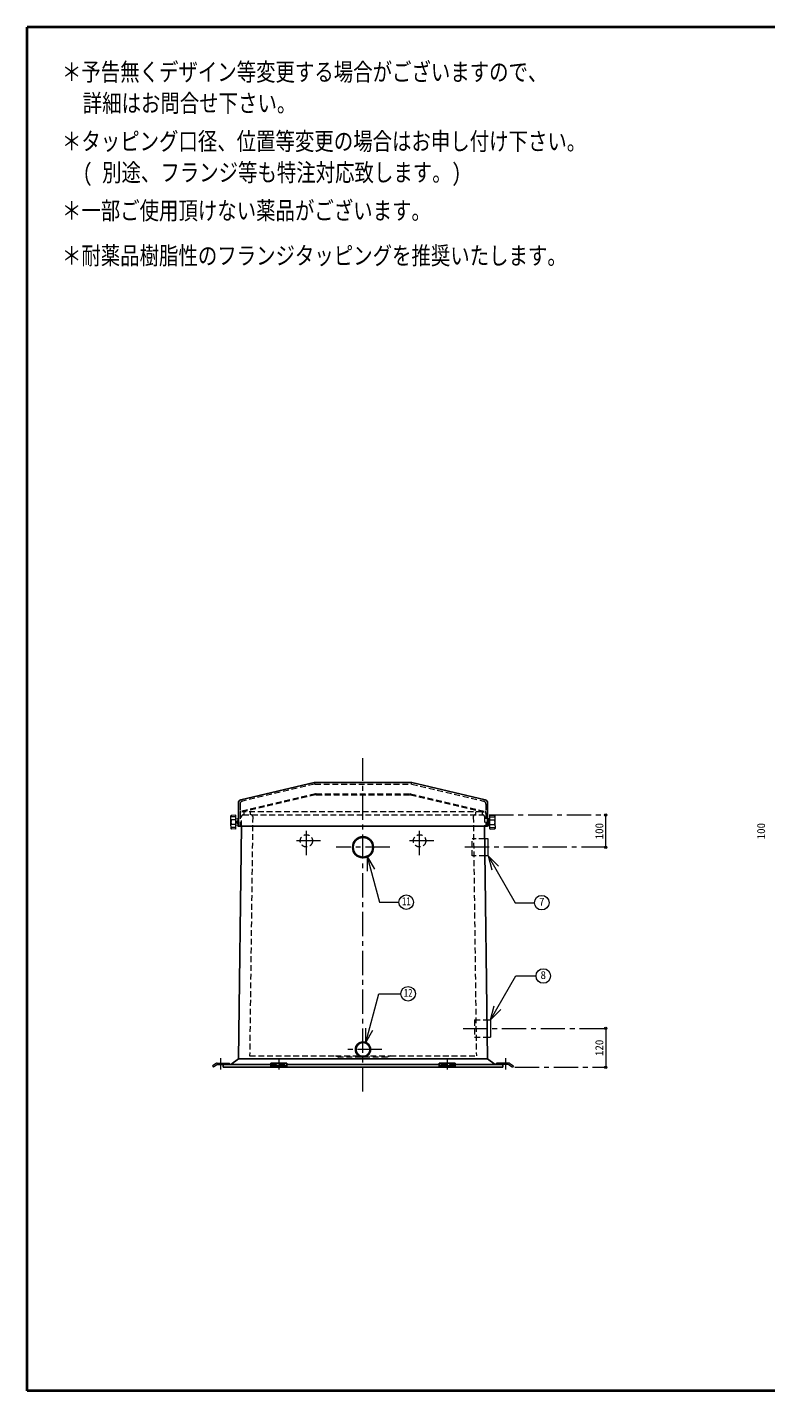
# Model space of a CAD drawing. Units: millimetres at full size, sheet at 1:15. Extents: x -3127 to 2948, y -2102 to 2112.
# Drawn here: x -3127 to -844, y -2102 to 2112 of the extents above; entities that cross this region are included whole.
import ezdxf
from ezdxf.enums import TextEntityAlignment as Align

# ---------------------------------------------------------------- set-up
doc = ezdxf.new("R2010")
doc.units = ezdxf.units.MM
doc.header["$LTSCALE"] = 15
doc.header["$PDMODE"] = 32
doc.header["$PDSIZE"] = 7.5
doc.linetypes.add('CHAIN1', pattern=[8, 5, -1, 1, -1])
doc.linetypes.add('DASHED1', pattern=[1.8, 1.2, -0.6])
doc.layers.add('0-0_ﾚｲﾔ1', color=7, linetype='Continuous', lineweight=18)
doc.styles.add('ＭＳ ゴシック', font='')
doc.styles.get('ＭＳ ゴシック').set_extended_font_data('MS Gothic')

msp = doc.modelspace()

# ---------------------------------------------------------------- linework, layer by layer
at = {"layer": '0-0_ﾚｲﾔ1', "color": 1, "lineweight": 40}
for p, q in [((-3126.58, -2102.5), (-3126.58, 2112.5)), ((2948.42, 2112.5), (-3126.58, 2112.5)), ((2948.42, -2102.5), (-3126.58, -2102.5))]:
    msp.add_line(p, q, dxfattribs=at)
at = {"layer": '0-0_ﾚｲﾔ1', "color": 4, "linetype": 'CHAIN1', "lineweight": 9}
for p, q in [((-2089.08, -1177.5), (-2089.08, -147.4)), ((-1699.08, -322.5), (-1339.08, -322.5)), ((-2264.08, -446.5), (-2264.08, -358.5)), ((-1914.08, -446.5), (-1914.08, -358.5)), ((-2220.08, -402.5), (-2308.08, -402.5)), ((-1870.08, -402.5), (-1958.08, -402.5)), ((-2006.58, -422.5), (-2171.58, -422.5)), ((-1339.08, -422.5), (-1786.97, -422.5)), ((-1779.81, -982.5), (-1339.08, -982.5)), ((-2030.58, -1047.5), (-2147.58, -1047.5)), ((-2529.08, -1074.5), (-2529.08, -1109.5)), ((-2349.08, -1074.5), (-2349.08, -1109.5)), ((-1829.08, -1074.5), (-1829.08, -1109.5)), ((-1649.08, -1074.5), (-1649.08, -1109.5)), ((-1619.37, -1102.5), (-1339.08, -1102.5))]:
    msp.add_line(p, q, dxfattribs=at)
at = {"layer": '0-0_ﾚｲﾔ1', "color": 5, "lineweight": 25}
for p, q in [((-2240.2, -222.67), (-2466.36, -275.6)), ((-2237.92, -222.4), (-1940.23, -222.4)), ((-1937.95, -222.67), (-1711.8, -275.6)), ((-2474.08, -285.33), (-2474.08, -357.4)), ((-1704.08, -285.33), (-1704.08, -357.4)), ((-2474.14, -1076), (-2464.95, -357.4)), ((-2474.08, -357.4), (-1704.08, -357.4)), ((-1704.01, -1076), (-1713.21, -357.4)), ((-2521.58, -1102.5), (-2521.58, -1094.5)), ((-2374.08, -1094.5), (-2521.58, -1094.5)), ((-2474.14, -1076), (-2497.58, -1094.5)), ((-1704.01, -1076), (-2474.14, -1076)), ((-2374.08, -1089.5), (-2324.08, -1089.5)), ((-2374.08, -1102.5), (-2374.08, -1089.5)), ((-2324.08, -1102.5), (-2324.08, -1089.5)), ((-1854.08, -1094.5), (-2324.08, -1094.5)), ((-1804.08, -1089.5), (-1854.08, -1089.5)), ((-1854.08, -1102.5), (-1854.08, -1089.5)), ((-1804.08, -1102.5), (-1804.08, -1089.5)), ((-1804.08, -1094.5), (-1656.58, -1094.5)), ((-1704.01, -1076), (-1680.58, -1094.5)), ((-1656.58, -1102.5), (-1656.58, -1094.5)), ((-2521.58, -1102.5), (-1656.58, -1102.5)), ((-2324.08, -1098.08), (-2374.08, -1098.08)), ((-1854.08, -1098.08), (-1804.08, -1098.08))]:
    msp.add_line(p, q, dxfattribs=at)
at = {"layer": '0-0_ﾚｲﾔ1', "linetype": 'DASHED1'}
for p, q in [((-2239.63, -227.67), (-2461.36, -279.56)), ((-2237.35, -227.4), (-1940.81, -227.4)), ((-1938.53, -227.67), (-1716.8, -279.56)), ((-2469.08, -289.3), (-2469.08, -357.4)), ((-2236.16, -257.67), (-2466.76, -311.64)), ((-2235.82, -260.67), (-2466.76, -314.72)), ((-2233.88, -257.4), (-1944.27, -257.4)), ((-2233.54, -260.4), (-1944.62, -260.4)), ((-1942.34, -260.67), (-1711.4, -314.72)), ((-1942, -257.67), (-1711.4, -311.64)), ((-1709.08, -289.3), (-1709.08, -357.4)), ((-2464.95, -357.4), (-2464.57, -327.43)), ((-2459.57, -322.5), (-1718.59, -322.5)), ((-2457.27, -312.5), (-2457.27, -322.5)), ((-1720.89, -312.5), (-2457.27, -312.5)), ((-2429.97, -327.56), (-2439.44, -1067.5)), ((-1748.19, -327.56), (-1738.72, -1067.5)), ((-1720.89, -312.5), (-1720.89, -322.5)), ((-1713.59, -327.43), (-1713.21, -357.4)), ((-2439.44, -1067.5), (-2174.08, -1067.5)), ((-2374.08, -1094.5), (-2324.08, -1094.5)), ((-2355.08, -1089.5), (-2355.08, -1094.5)), ((-2343.08, -1089.5), (-2343.08, -1094.5)), ((-2174.08, -1067.5), (-2164.08, -1071)), ((-2004.08, -1067.5), (-1738.72, -1067.5)), ((-1804.08, -1094.5), (-1854.08, -1094.5)), ((-1835.08, -1089.5), (-1835.08, -1094.5)), ((-1823.08, -1089.5), (-1823.08, -1094.5))]:
    msp.add_line(p, q, dxfattribs=at)
at = {"layer": '0-0_ﾚｲﾔ1'}
for p, q in [((-2497.58, -356.14), (-2497.58, -333.67)), ((-2497.56, -333.14), (-2497.18, -325.76)), ((-2481.58, -327.97), (-2496.13, -328.45)), ((-2482.09, -323.44), (-2495.24, -323.86)), ((-2481.58, -365.87), (-2481.58, -323.94)), ((-2476.04, -335.36), (-2481.58, -334.9)), ((-2475.58, -332.4), (-2474.08, -332.4)), ((-1702.58, -332.4), (-1704.08, -332.4)), ((-1702.12, -335.36), (-1696.58, -334.9)), ((-1696.58, -365.87), (-1696.58, -323.94)), ((-1696.58, -327.97), (-1682.03, -328.45)), ((-1696.06, -323.44), (-1682.91, -323.86)), ((-1680.59, -333.14), (-1680.98, -325.76)), ((-1680.58, -356.14), (-1680.58, -333.67)), ((-2497.56, -356.67), (-2497.18, -364.05)), ((-2481.58, -338.05), (-2496.13, -337.56)), ((-2481.58, -351.76), (-2496.13, -352.24)), ((-2481.58, -361.84), (-2496.13, -361.35)), ((-2482.09, -366.37), (-2495.24, -365.94)), ((-2476.04, -354.44), (-2481.58, -354.9)), ((-2478.83, -342.55), (-2478.83, -347.25)), ((-2478.2, -341.9), (-2475.58, -341.9)), ((-2478.2, -344.9), (-2475.58, -344.9)), ((-2478.2, -347.9), (-2475.58, -347.9)), ((-1699.95, -341.9), (-1702.58, -341.9)), ((-1699.95, -344.9), (-1702.58, -344.9)), ((-1699.95, -347.9), (-1702.58, -347.9)), ((-1702.12, -354.44), (-1696.58, -354.9)), ((-1699.33, -342.55), (-1699.33, -347.25)), ((-1696.58, -338.05), (-1682.03, -337.56)), ((-1696.58, -351.76), (-1682.03, -352.24)), ((-1696.58, -361.84), (-1682.03, -361.35)), ((-1696.06, -366.37), (-1682.91, -365.94)), ((-1680.59, -356.67), (-1680.98, -364.05)), ((-2076.19, -451.24), (-2076.19, -496.24)), ((-2076.19, -451.24), (-2053.69, -490.21)), ((-1702.11, -448.8), (-1690.46, -492.26)), ((-1702.11, -448.8), (-1670.29, -480.62)), ((-1694.92, -956.14), (-1616.55, -820.39)), ((-1616.55, -820.39), (-1554.4, -820.39)), ((-1694.92, -956.14), (-1683.28, -912.67)), ((-1694.92, -956.14), (-1663.1, -924.32)), ((-1705.55, -956), (-1694.81, -956)), ((-1694.81, -956), (-1694.81, -1009)), ((-2080.8, -1026.39), (-2080.8, -981.39)), ((-2080.8, -1026.39), (-2058.3, -987.42)), ((-1704.87, -1009), (-1694.81, -1009)), ((-2542.87, -1090.39), (-2554.37, -1098.39)), ((-2540.65, -1094.94), (-2551.52, -1102.5)), ((-2540.01, -1089.5), (-2501.58, -1089.5)), ((-2539.23, -1094.5), (-2521.58, -1094.5)), ((-2501.58, -1094.5), (-2501.58, -1089.5)), ((-1676.58, -1094.5), (-1676.58, -1089.5)), ((-1638.15, -1089.5), (-1676.58, -1089.5)), ((-1638.93, -1094.5), (-1656.58, -1094.5)), ((-1637.5, -1094.94), (-1626.64, -1102.5)), ((-1635.29, -1090.39), (-1623.79, -1098.39)), ((-2554.37, -1098.39), (-2551.52, -1102.5)), ((-1623.79, -1098.39), (-1626.64, -1102.5))]:
    msp.add_line(p, q, dxfattribs=at)
at = {"layer": '0-0_ﾚｲﾔ1', "color": 4, "linetype": 'DASHED1', "lineweight": 9}
for p, q in [((-2437.27, -312.5), (-2437.27, -322.5)), ((-1740.89, -312.5), (-1740.89, -322.5)), ((-1751.97, -449), (-1751.97, -396)), ((-1712.71, -396), (-1751.97, -396)), ((-1712.04, -449), (-1751.97, -449)), ((-1744.81, -956), (-1744.81, -1009)), ((-1744.81, -956), (-1705.55, -956)), ((-1744.81, -1009), (-1704.87, -1009)), ((-2535.08, -1089.5), (-2535.08, -1094.5)), ((-2523.08, -1089.5), (-2523.08, -1094.5)), ((-2174.08, -1067.5), (-2004.08, -1067.5)), ((-1655.08, -1089.5), (-1655.08, -1094.5)), ((-1643.08, -1089.5), (-1643.08, -1094.5))]:
    msp.add_line(p, q, dxfattribs=at)
at = {"layer": '0-0_ﾚｲﾔ1', "color": 4, "lineweight": 9}
for p, q in [((-1339.08, -422.5), (-1339.08, -322.5)), ((-1701.97, -396), (-1712.71, -396)), ((-1701.97, -449), (-1701.97, -396)), ((-1701.97, -449), (-1712.04, -449)), ((-1339.08, -982.5), (-1339.08, -1102.5))]:
    msp.add_line(p, q, dxfattribs=at)
at = {"layer": '0-0_ﾚｲﾔ1'}
for points in [[(-2475.58, -332.4), (-2475.58, -357.4), (-2474.08, -357.4)], [(-1702.58, -332.4), (-1702.58, -357.4), (-1704.08, -357.4)], [(-2076.19, -451.24), (-2038.42, -592.2), (-1978.06, -592.2)], [(-1702.11, -448.8), (-1618.38, -593.82), (-1559.11, -593.82)], [(-2080.8, -1026.39), (-2040.29, -875.21), (-1972.28, -875.21)]]:
    msp.add_lwpolyline(points, dxfattribs=at)
at = {"layer": '0-0_ﾚｲﾔ1', "linetype": 'DASHED1'}
msp.add_lwpolyline([(-2004.08, -1067.5), (-2014.08, -1071), (-2164.08, -1071)], dxfattribs=at)
at = {"layer": '0-0_ﾚｲﾔ1', "color": 4, "linetype": 'DASHED1', "lineweight": 9}
for centre in [(-2264.08, -402.5), (-1914.08, -402.5)]:
    msp.add_circle(centre, 19, dxfattribs=at)
at = {"layer": '0-0_ﾚｲﾔ1', "color": 5, "lineweight": 25}
for centre, radius in [((-2089.08, -422.5), 32.5), ((-2089.08, -422.5), 30.25), ((-2089.08, -1047.5), 23.5), ((-2089.08, -1047.5), 21.35)]:
    msp.add_circle(centre, radius, dxfattribs=at)
at = {"layer": '0-0_ﾚｲﾔ1'}
for centre in [(-1955.56, -592.2), (-1536.61, -593.82), (-1531.9, -820.39), (-1949.78, -875.21)]:
    msp.add_circle(centre, 22.5, dxfattribs=at)
at = {"layer": '0-0_ﾚｲﾔ1', "color": 5, "lineweight": 25}
for centre, start, end in [((-2237.92, -232.4), 90, 103.17255), ((-1940.23, -232.4), 76.82745, 90), ((-2464.08, -285.33), 103.17255, 180), ((-1714.08, -285.33), 0, 76.82745)]:
    msp.add_arc(centre, 10, start, end, dxfattribs=at)
at = {"layer": '0-0_ﾚｲﾔ1', "linetype": 'DASHED1'}
for centre, radius, start, end in [((-2237.35, -237.4), 10, 90, 103.17255), ((-1940.81, -237.4), 10, 76.82745, 90), ((-2459.08, -289.3), 10, 103.17255, 180), ((-2233.88, -267.4), 10, 90, 103.17255), ((-2233.54, -270.4), 10, 90, 103.17255), ((-1944.62, -270.4), 10, 76.82745, 90), ((-1944.27, -267.4), 10, 76.82745, 90), ((-1719.08, -289.3), 10, 0, 76.82745), ((-2466.08, -314.56), 3, 103.17255, 180), ((-2466.08, -317.64), 3, 103.17255, 180), ((-2459.57, -327.5), 5, 90, 179.2671), ((-2434.97, -327.5), 5, 359.2671, 90), ((-1743.19, -327.5), 5, 90, 180.7329), ((-1718.59, -327.5), 5, 0.7329, 90), ((-1712.08, -314.56), 3, 0, 76.82745), ((-1712.08, -317.64), 3, 0, 76.82745)]:
    msp.add_arc(centre, radius, start, end, dxfattribs=at)
at = {"layer": '0-0_ﾚｲﾔ1'}
for centre, radius, start, end in [((-2487.58, -333.67), 10, 176.98087, 180), ((-2495.18, -325.86), 2, 91.84585, 176.98087), ((-2494.51, -325.4), 2.07, 141.26695, 176.97243), ((-2486.62, -325.48), 9.96, 178.90936, 197.37998), ((-2482.08, -323.94), 0.5, 0, 91.84585), ((-2476.08, -335.86), 0.5, 0, 85.23636), ((-1702.08, -335.86), 0.5, 94.76364, 180), ((-1696.08, -323.94), 0.5, 88.15415, 180), ((-1682.98, -325.86), 2, 3.01913, 88.15415), ((-1691.54, -325.48), 9.96, 342.62002, 1.09064), ((-1683.65, -325.4), 2.07, 3.02757, 38.73305), ((-1690.58, -333.67), 10, 0, 3.01913), ((-2487.58, -356.14), 10, 180, 183.01913), ((-2495.18, -363.94), 2, 183.01913, 268.15415), ((-2442.74, -344.9), 54.34, 172.70127, 187.29873), ((-2496.14, -338.06), 0.5, 88.09085, 172.70127), ((-2496.14, -351.74), 0.5, 187.29873, 271.90915), ((-2486.62, -364.33), 9.96, 162.62002, 181.09064), ((-2494.51, -364.41), 2.07, 183.02757, 218.73305), ((-2482.08, -365.87), 0.5, 268.15415, 0), ((-2477.26, -343.43), 1.79, 121.62812, 150.75937), ((-2476.72, -343.4), 2.11, 134.62454, 225.37546), ((-2476.72, -346.4), 2.11, 134.62454, 225.37546), ((-2477.26, -346.37), 1.79, 209.24063, 238.37188), ((-2476.08, -353.94), 0.5, 274.76364, 0), ((-1702.08, -353.94), 0.5, 180, 265.23636), ((-1700.9, -343.43), 1.79, 29.24063, 58.37188), ((-1700.9, -346.37), 1.79, 301.62812, 330.75937), ((-1701.43, -343.4), 2.11, 314.62454, 45.37546), ((-1701.43, -346.4), 2.11, 314.62454, 45.37546), ((-1696.08, -365.87), 0.5, 180, 271.84585), ((-1682.98, -363.94), 2, 271.84585, 356.98087), ((-1691.54, -364.33), 9.96, 358.90936, 17.37998), ((-1682.01, -338.06), 0.5, 7.29873, 91.90915), ((-1682.01, -351.74), 0.5, 268.09085, 352.70127), ((-1683.65, -364.41), 2.07, 321.26695, 356.97243), ((-1735.42, -344.9), 54.34, 352.70127, 7.29873), ((-1690.58, -356.14), 10, 356.98087, 0), ((-2540.01, -1094.5), 5, 90, 124.8085), ((-2539.23, -1097), 2.5, 90, 124.8085), ((-1638.93, -1097), 2.5, 55.1915, 90), ((-1638.15, -1094.5), 5, 55.1915, 90)]:
    msp.add_arc(centre, radius, start, end, dxfattribs=at)
at = {"layer": '0-0_ﾚｲﾔ1', "color": 1}
for p in [(-1339.08, -322.5), (-1339.08, -422.5), (-1339.08, -982.5), (-1339.08, -1102.5)]:
    msp.add_point(p, dxfattribs=at)

# ---------------------------------------------------------------- texts
at = {"layer": '0-0_ﾚｲﾔ1', "style": 'ＭＳ ゴシック', "width": 0.8}
for s, height, p in [('＊予告無くデザイン等変更する場合がございますので、', 54.99, (-3019.44, 1930.36)), ('詳細はお問合せ下さい。', 54.99, (-2955.15, 1833.93)), ('＊タッピング口径、位置等変更の場合はお申し付け下さい。', 54.99, (-3019.44, 1716.08)), ('( 別途、フランジ等も特注対応致します。)', 54.99, (-2955.15, 1619.65)), ('＊一部ご使用頂けない薬品がございます。', 54.99, (-3019.44, 1501.79)), ('＊耐薬品樹脂性のフランジタッピングを推奨いたします。', 54.99, (-3019.44, 1362.5)), ('11', 24.74, (-1968.68, -609.08)), ('12', 24.74, (-1962.91, -892.08))]:
    msp.add_text(s, height=height, dxfattribs=at).set_placement(p, align=Align.BOTTOM_LEFT)
at = {"layer": '0-0_ﾚｲﾔ1', "style": 'ＭＳ ゴシック'}
for s, p in [('100', (-1339.08, -397.81)), ('100', (-839.08, -397.81)), ('120', (-1339.08, -1067.81))]:
    msp.add_text(s, height=24.74, rotation=90, dxfattribs=at).set_placement(p, align=Align.BOTTOM_LEFT)
for s, p in [('7', (-1545.05, -610.69)), ('8', (-1540.33, -837.26))]:
    msp.add_text(s, height=24.74, dxfattribs=at).set_placement(p, align=Align.BOTTOM_LEFT)

doc.saveas('drawing.dxf')
